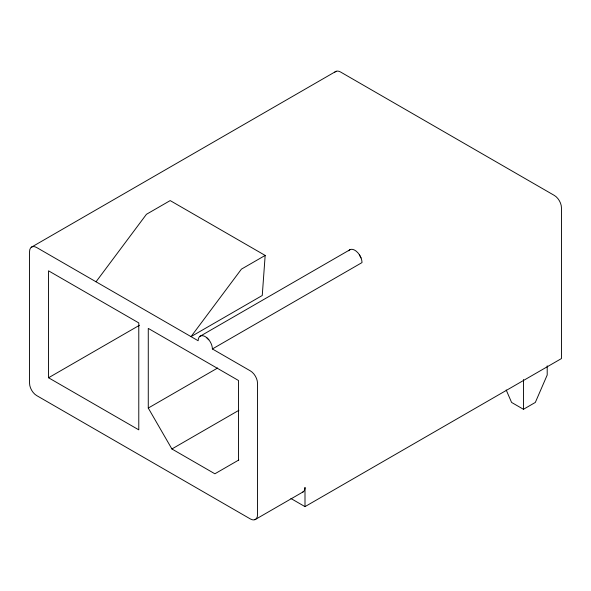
<?xml version="1.0" encoding="UTF-8"?>
<svg xmlns="http://www.w3.org/2000/svg" width="591" height="591" viewBox="0 0 591 591"><rect width="100%" height="100%" fill="white"/><g stroke="black" fill="none" stroke-linecap="round" stroke-linejoin="round"><path stroke-width="0.89" d="M265.167 255.43L262.256 295.5L191.019 336.626L241.416 269.141L265.167 255.43L170.186 200.593L146.435 214.304L96.038 281.789M31.22 247.304L336.035 71.319M48.543 377.76L138.782 429.849L138.782 322.915L48.543 270.826L48.543 377.76L139.446 325.279M199.81 336.412L350.286 249.542M212.391 348.963L250.385 370.897A10.077 5.814 60 0 1 257.506 383.241L257.506 514.85A10.077 5.814 60 0 1 250.385 518.964L36.672 395.578A10.077 5.814 60 0 1 29.55 383.241L29.55 251.626A10.077 5.814 60 0 1 36.672 247.518L198.14 340.741A10.077 5.814 60 0 1 206.503 337.468L208.83 339.788A10.077 5.814 60 0 1 212.391 348.963L361.988 262.596A10.077 5.814 60 0 0 361.035 257.935L359.446 254.824A10.077 5.814 60 0 0 348.697 250.806M238.808 459.983L214.888 473.79L171.907 448.975L148.275 408.056L217.651 368.001M171.907 448.975L238.882 410.309M254.965 519.681L303.331 491.756M290.912 498.494L305 506.627L561.45 358.567L561.45 207.759A10.077 5.814 60 0 0 554.328 195.422L340.615 72.036A10.077 5.814 60 0 0 334.447 72.59M506.184 389.971L511.584 402.434L523.456 409.29L535.328 402.434L547.2 375.019L547.2 365.814M206.503 337.468L208.83 339.788M359.446 254.824L361.035 257.935M523.456 379.525L523.456 409.29M305 506.627L305 487.435A10.077 5.814 60 0 1 302.452 492.266M238.513 460.153L238.513 380.501L148.275 328.404L148.275 408.056"/></g></svg>
